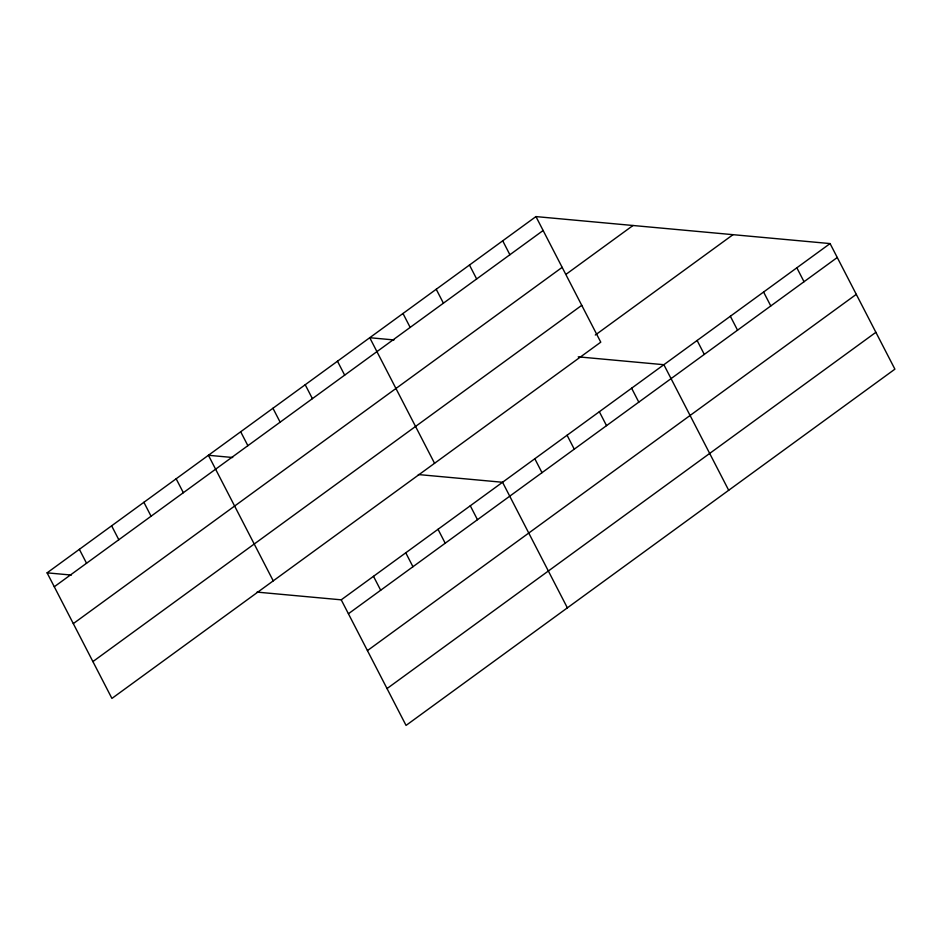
<?xml version="1.0" encoding="UTF-8"?>
<svg xmlns="http://www.w3.org/2000/svg" width="942" height="942" viewBox="0 0 942 942"><rect width="100%" height="100%" fill="white"/><g stroke="black" fill="none" stroke-linecap="round" stroke-linejoin="round"><path stroke-width="1.41" d="M535.951 216.589L600.772 342.17L111.921 698.422L47.1 572.842L535.951 216.589L830.079 243.578L894.9 369.158L406.049 725.411L341.228 599.83L257.013 592.106M54.283 586.76L543.134 230.507M73.299 623.616L562.15 267.363M566.531 273.945L633.012 225.491M92.905 661.578L581.756 305.326M595.297 335.034L733.017 234.676M341.228 599.83L830.079 243.578M348.422 613.748L837.273 257.496M367.439 650.604L856.29 294.351M387.032 688.567L875.883 332.314M394.003 339.944L369.747 337.719L434.556 463.299M578.223 356.841L663.874 364.707L728.696 490.287M232.686 457.506L208.417 455.28L273.239 580.861M418.33 474.544L502.557 482.269L567.367 607.849M47.1 572.842L71.368 575.067M796.838 267.799L804.032 281.729M763.597 292.032L770.78 305.95M730.356 316.253L737.539 330.171M697.115 340.474L704.298 354.404M631.611 388.21L638.794 402.14M599.347 411.725L606.53 425.654M502.71 240.811L509.893 254.74M567.084 435.239L574.267 449.169M469.469 265.043L476.652 278.962M534.821 458.754L542.003 472.672M436.228 289.265L443.411 303.183M402.988 313.486L410.17 327.416M470.293 505.783L477.476 519.701M438.018 529.286L445.213 543.216M337.483 361.222L344.666 375.151M405.755 552.801L412.949 566.731M305.208 384.736L312.403 398.666M373.491 576.316L380.686 590.245M272.945 408.251L280.139 422.169M240.681 431.766L247.876 445.684M176.154 478.795L183.349 492.713M143.891 502.298L151.073 516.228M111.627 525.813L118.81 539.742M79.364 549.327L86.546 563.257"/></g></svg>
